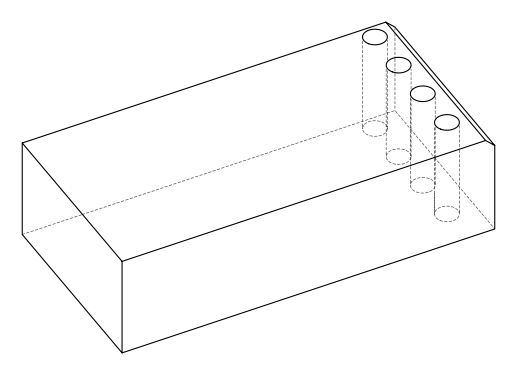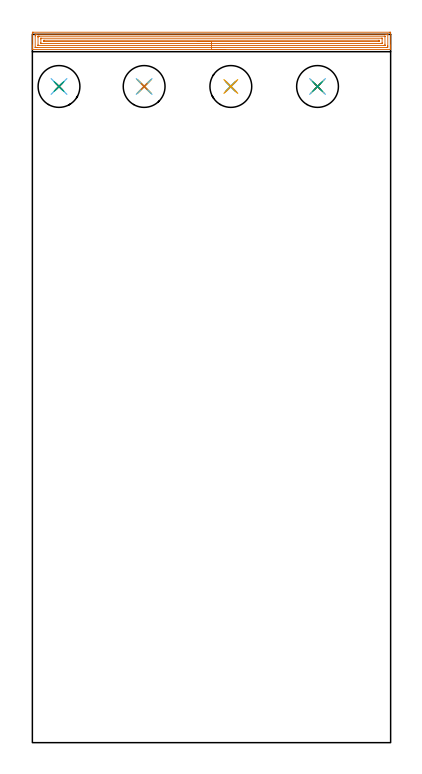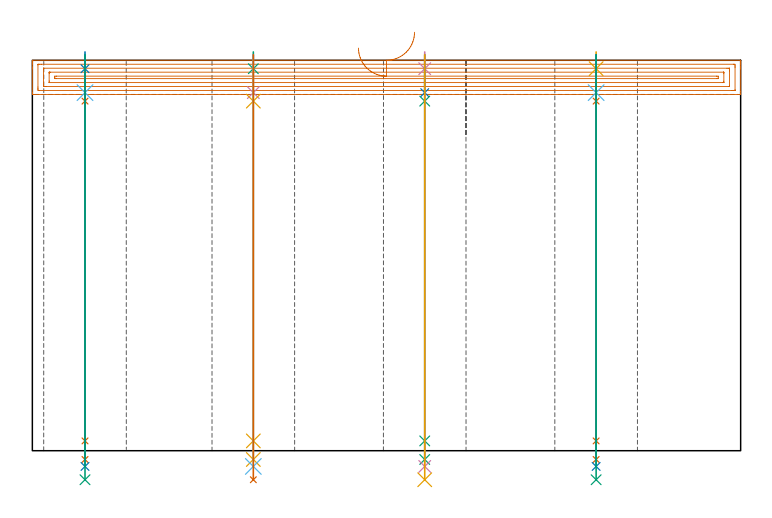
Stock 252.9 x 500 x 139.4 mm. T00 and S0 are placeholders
(PLAN: 21 operations, 17 tool changes, 18.1 min)
(1 AREA_MILL | FG_CHAMFER_SURFACE | UGT0205_001 | 10.32 min | 18822 mm3)
(2 SPOT_DRILL | STEP1HOLE | NXT0321_9005460120000 | 0.05 min | 182 mm3)
(3 SPOT_DRILL_1 | STEP1HOLE_1 | NXT0321_9005460120000 | 0.05 min | 182 mm3)
(4 SPOT_DRILL_2 | STEP1HOLE_2 | NXT0321_9005460120000 | 0.05 min | 181 mm3)
(5 SPOT_DRILL_3 | STEP1HOLE_3 | NXT0321_9005460120000 | 0.05 min | 182 mm3)
(6 DRILL_BLIND_HOLE_INTO_CENTER | STEP1HOLE | UGT0301_196 | 0.06 min | 364 mm3)
(7 GUN_DRILL_THROUGH_HOLE | STEP1HOLE | UGT0307_003 | 0.64 min | 4905 mm3)
(8 SPADE_DRILL_TO_ENLARGE_THROUGH_HOLE | STEP1HOLE | UGT0306_009 | 0.59 min | 31929 mm3)
(9 DRILL_TO_ENLARGE_THROUGH_HOLE | STEP1HOLE | UGT0301_394 | 0.61 min | 57802 mm3)
(10 DRILL_BLIND_HOLE_INTO_CENTER_1 | STEP1HOLE_1 | UGT0301_196 | 0.06 min | 361 mm3)
(11 GUN_DRILL_THROUGH_HOLE_1 | STEP1HOLE_1 | UGT0307_003 | 0.64 min | 4904 mm3)
(12 SPADE_DRILL_TO_ENLARGE_THROUGH_HOLE_1 | STEP1HOLE_1 | UGT0306_009 | 0.59 min | 31934 mm3)
(13 DRILL_TO_ENLARGE_THROUGH_HOLE_1 | STEP1HOLE_1 | UGT0301_394 | 0.61 min | 57798 mm3)
(14 DRILL_BLIND_HOLE_INTO_CENTER_2 | STEP1HOLE_2 | UGT0301_196 | 0.06 min | 362 mm3)
(15 GUN_DRILL_THROUGH_HOLE_2 | STEP1HOLE_2 | UGT0307_003 | 0.64 min | 4910 mm3)
(16 SPADE_DRILL_TO_ENLARGE_THROUGH_HOLE_2 | STEP1HOLE_2 | UGT0306_009 | 0.59 min | 31932 mm3)
(17 DRILL_TO_ENLARGE_THROUGH_HOLE_2 | STEP1HOLE_2 | UGT0301_394 | 0.61 min | 57814 mm3)
(18 DRILL_BLIND_HOLE_INTO_CENTER_3 | STEP1HOLE_3 | UGT0301_196 | 0.06 min | 358 mm3)
(19 GUN_DRILL_THROUGH_HOLE_3 | STEP1HOLE_3 | UGT0307_003 | 0.64 min | 4896 mm3)
(20 SPADE_DRILL_TO_ENLARGE_THROUGH_HOLE_3 | STEP1HOLE_3 | UGT0306_009 | 0.59 min | 31938 mm3)
(21 DRILL_TO_ENLARGE_THROUGH_HOLE_3 | STEP1HOLE_3 | UGT0301_394 | 0.61 min | 57797 mm3)
(TOOL UGT0205_001 | Chamfer Mill 20 x 3 x 45 deg. | D20 FL50 Z2)
(TOOL NXT0321_9005460120000 | NC Spot Drill, 142deg, 12mm, Carbide, Uncoated | D12 PA142 FL30 Z2)
(TOOL UGT0301_196 | Twist Drill 7.7 mm | D7.7 PA118 FL73 Z2)
(TOOL UGT0307_003 | Gun Drill 7 mm | D7 PA130 FL24 Z1)
(TOOL UGT0306_009 | Spade Drill 18.5mm | D18.5 PA132 FL10 Z2)
(TOOL UGT0301_394 | Twist Drill 29.5 mm | D29.5 PA118 FL165 Z2)
(OP 1 AREA_MILL)
G17 G21 G94 G90
T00 M6
G54
G17 G0 G90 X136.45 Y489.3 S1061 M3
G43 Z149.4 H0
G94 G1 X136.412 Z148.528 F250.
X136.298 Z147.663
X136.109 Z146.812
X135.847 Z145.98
X135.513 Z145.174
X135.11 Z144.4
X134.642 Z143.664
X134.11 Z142.972
X133.521 Z142.329
X132.878 Z141.739
X132.186 Z141.208
X131.45 Z140.74
X130.676 Z140.337
X129.87 Z140.003
X129.038 Z139.741
X128.186 Z139.552
X127.322 Z139.438
X126.45 Z139.4
X0.16
X0.01 Y489.302 Z139.388
X0.002 Y489.44 Z139.252
X0. Y489.584 Z139.115
Y489.944 Z138.755
Y490.574 Z138.121
Y491.766 Z136.931
Y492.329 Z136.365
Y500.822 Z127.875
X0.003 Y501.104 Z127.593
X0.01 Y501.492 Z127.205
X0.207 Y501.496 Z127.202
X0.606 Y501.5 Z127.2
X252.294 Y501.499 Z127.201
X252.693 Y501.496 Z127.202
X252.89 Y501.492 Z127.205
X252.895 Y501.104 Z127.593
X252.9 Y500.508 Z128.189
Y492.329 Z136.365
Y491.766 Z136.931
Y491.451 Z137.245
Y490.888 Z137.808
Y490.574 Z138.121
Y489.944 Z138.755
Y489.584 Z139.115
X252.898 Y489.44 Z139.252
X252.89 Y489.302 Z139.388
X252.74 Y489.3 Z139.4
X126.45
Y490.714 Z137.986
X3.141
X2.391 Y490.715 Z137.985
X2.246 Y490.717 Z137.983
X2.043 Y490.721 Z137.979
X2.009 Y490.729 Z137.971
X2.005 Y490.756 Z137.944
X2.003 Y490.784 Z137.916
X2. Y490.958 Z137.742
Y498.856 Z129.844
X2.003 Y499.349 Z129.351
X2.008 Y499.726 Z128.974
X2.026 Y500.079 Z128.621
X2.391 Y500.084 Z128.616
X2.535 Y500.085 Z128.615
X249.759 Y500.086 Z128.614
X250.509 Y500.085 Z128.615
X250.654 Y500.083 Z128.617
X250.857 Y500.079 Z128.621
X250.891 Y500.071 Z128.629
X250.895 Y500.044 Z128.656
X250.897 Y500.016 Z128.684
X250.9 Y499.842 Z128.858
Y491.944 Z136.756
X250.897 Y491.451 Z137.249
X250.892 Y491.075 Z137.625
X250.874 Y490.721 Z137.979
X250.509 Y490.716 Z137.984
X250.365 Y490.715 Z137.985
X126.45 Y490.714 Z137.986
Y492.129 Z136.571
X4.108
X4.054 Y492.131 Z136.569
X4.021 Y492.135 Z136.565
X4.01 Y492.137 Z136.563
X4.008 Y492.156 Z136.544
X4.003 Y492.329 Z136.371
X4. Y492.502 Z136.198
Y497.767 Z130.933
X4.002 Y498.471 Z130.229
X4.005 Y498.64 Z130.06
X4.01 Y498.663 Z130.037
X4.025 Y498.666 Z130.034
X4.075 Y498.669 Z130.031
X4.176 Y498.67 Z130.03
X4.865 Y498.672 Z130.028
X248.792 Y498.671 Z130.029
X248.846 Y498.669 Z130.031
X248.879 Y498.665 Z130.035
X248.89 Y498.663 Z130.037
X248.892 Y498.644 Z130.056
X248.898 Y498.471 Z130.229
X248.9 Y498.298 Z130.402
Y493.033 Z135.667
X248.898 Y492.329 Z136.371
X248.895 Y492.16 Z136.54
X248.89 Y492.137 Z136.563
X248.875 Y492.134 Z136.566
X248.825 Y492.131 Z136.569
X248.724 Y492.13 Z136.57
X248.035 Y492.129 Z136.571
X126.45
Y493.543 Z135.157
X6.512
X6.13 Y493.544 Z135.156
X6.055 Y493.545 Z135.155
X6.022 Y493.548 Z135.152
X6.01 Y493.551 Z135.149
X6.008 Y493.57 Z135.13
X6.004 Y493.665 Z135.035
X6. Y494.046 Z134.654
Y496.716 Z131.984
X6.003 Y497.136 Z131.564
X6.007 Y497.24 Z131.46
X6.01 Y497.249 Z131.451
X6.018 Y497.251 Z131.449
X6.054 Y497.255 Z131.445
X6.12 Y497.257 Z131.443
X246.388
X246.77 Y497.256 Z131.444
X246.845 Y497.255 Z131.445
X246.878 Y497.252 Z131.448
X246.89 Y497.249 Z131.451
X246.892 Y497.23 Z131.47
X246.896 Y497.135 Z131.565
X246.9 Y496.754 Z131.946
Y494.084 Z134.616
X246.897 Y493.664 Z135.036
X246.893 Y493.56 Z135.14
X246.89 Y493.551 Z135.149
X246.882 Y493.549 Z135.151
X246.846 Y493.545 Z135.155
X246.78 Y493.544 Z135.156
X126.45 Y493.543 Z135.157
Y494.957 Z133.743
X8.643
X8.01 Y494.961 Z133.739
X8.005 Y495.584 Z133.116
X8.01 Y495.839 Z132.861
X8.634 Y495.843 Z132.857
X244.257
X244.89 Y495.839 Z132.861
X244.895 Y495.216 Z133.484
X244.89 Y494.961 Z133.739
X244.266 Y494.957 Z133.743
X126.45
X125.578 Z133.781
X124.714 Z133.895
X123.862 Z134.084
X123.03 Z134.346
X122.224 Z134.68
X121.45 Z135.083
X120.714 Z135.552
X120.022 Z136.083
X119.379 Z136.672
X118.79 Z137.315
X118.258 Z138.007
X117.79 Z138.743
X117.387 Z139.517
X117.053 Z140.323
X116.791 Z141.155
X116.602 Z142.007
X116.488 Z142.872
X116.45 Z143.743
G0 Z149.4
M5
M2
(OP 2 SPOT_DRILL)
G17 G21 G94 G90
T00 M6
G54
G17 G0 G90 X18.8 Y463.2 S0 M3
G43 Z149.4 H0
G94 G81 G98 Z136.4 F250. R142.4
G80
M5
M2
(OP 3 SPOT_DRILL_1)
G17 G21 G94 G90
T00 M6
G54
G17 G0 G90 X78.9 Y463.2 S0 M3
G43 Z149.4 H0
G94 G81 G98 Z136.4 F250. R142.4
G80
M5
M2
(OP 4 SPOT_DRILL_2)
G17 G21 G94 G90
T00 M6
G54
G17 G0 G90 X140.1 Y463.2 S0 M3
G43 Z149.4 H0
G94 G81 G98 Z136.4 F250. R142.4
G80
M5
M2
(OP 5 SPOT_DRILL_3)
G17 G21 G94 G90
T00 M6
G54
G17 G0 G90 X201.3 Y463.2 S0 M3
G43 Z149.4 H0
G94 G81 G98 Z136.4 F250. R142.4
G80
M5
M2
(OP 6 DRILL_BLIND_HOLE_INTO_CENTER)
G17 G21 G94 G90
T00 M6
G54
G17 G0 G90 X18.8 Y463.2 S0 M3
G43 Z149.4 H0
G94 G81 G98 Z127.85 F250. R141.4
G80
M5
M2
(OP 7 GUN_DRILL_THROUGH_HOLE)
G17 G21 G94 G90
T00 M6
G54
G17 G0 G90 X18.8 Y463.2 M8
G43 Z149.4 H0
Z137.033
S716 M3
G94 G1 Z124.821 F125. M26
G4 X.084
Z3.5 F250.
G4 X.084
Z-3.132 F125.
G4 X.084
M5
M9
G0 Z137.033
Z149.4
M2
(OP 8 SPADE_DRILL_TO_ENLARGE_THROUGH_HOLE)
G17 G21 G94 G90
T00 M6
G54
G17 G0 G90 X18.8 Y463.2 S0 M3
G43 Z149.4 H0
G94 G73 G98 Z-5.618 F250. Q18.127 R141.4
G80
M5
M2
(OP 9 DRILL_TO_ENLARGE_THROUGH_HOLE)
G17 G21 G94 G90
T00 M6
G54
G17 G0 G90 X18.8 Y463.2 S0 M3
G43 Z149.4 H0
G94 G73 G98 Z-10.363 F250. Q24.96 R141.4
G80
M5
M2
(OP 10 DRILL_BLIND_HOLE_INTO_CENTER_1)
G17 G21 G94 G90
T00 M6
G54
G17 G0 G90 X78.9 Y463.2 S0 M3
G43 Z149.4 H0
G94 G81 G98 Z127.85 F250. R141.4
G80
M5
M2
(OP 11 GUN_DRILL_THROUGH_HOLE_1)
G17 G21 G94 G90
T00 M6
G54
G17 G0 G90 X78.9 Y463.2 M8
G43 Z149.4 H0
Z137.033
S716 M3
G94 G1 Z124.821 F125. M26
G4 X.084
Z3.5 F250.
G4 X.084
Z-3.132 F125.
G4 X.084
M5
M9
G0 Z137.033
Z149.4
M2
(OP 12 SPADE_DRILL_TO_ENLARGE_THROUGH_HOLE_1)
G17 G21 G94 G90
T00 M6
G54
G17 G0 G90 X78.9 Y463.2 S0 M3
G43 Z149.4 H0
G94 G73 G98 Z-5.618 F250. Q18.127 R141.4
G80
M5
M2
(OP 13 DRILL_TO_ENLARGE_THROUGH_HOLE_1)
G17 G21 G94 G90
T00 M6
G54
G17 G0 G90 X78.9 Y463.2 S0 M3
G43 Z149.4 H0
G94 G73 G98 Z-10.363 F250. Q24.96 R141.4
G80
M5
M2
(OP 14 DRILL_BLIND_HOLE_INTO_CENTER_2)
G17 G21 G94 G90
T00 M6
G54
G17 G0 G90 X140.1 Y463.2 S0 M3
G43 Z149.4 H0
G94 G81 G98 Z127.85 F250. R141.4
G80
M5
M2
(OP 15 GUN_DRILL_THROUGH_HOLE_2)
G17 G21 G94 G90
T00 M6
G54
G17 G0 G90 X140.1 Y463.2 M8
G43 Z149.4 H0
Z137.033
S716 M3
G94 G1 Z124.821 F125. M26
G4 X.084
Z3.5 F250.
G4 X.084
Z-3.132 F125.
G4 X.084
M5
M9
G0 Z137.033
Z149.4
M2
(OP 16 SPADE_DRILL_TO_ENLARGE_THROUGH_HOLE_2)
G17 G21 G94 G90
T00 M6
G54
G17 G0 G90 X140.1 Y463.2 S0 M3
G43 Z149.4 H0
G94 G73 G98 Z-5.618 F250. Q18.127 R141.4
G80
M5
M2
(OP 17 DRILL_TO_ENLARGE_THROUGH_HOLE_2)
G17 G21 G94 G90
T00 M6
G54
G17 G0 G90 X140.1 Y463.2 S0 M3
G43 Z149.4 H0
G94 G73 G98 Z-10.363 F250. Q24.96 R141.4
G80
M5
M2
(OP 18 DRILL_BLIND_HOLE_INTO_CENTER_3)
G17 G21 G94 G90
T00 M6
G54
G17 G0 G90 X201.3 Y463.2 S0 M3
G43 Z149.4 H0
G94 G81 G98 Z127.85 F250. R141.4
G80
M5
M2
(OP 19 GUN_DRILL_THROUGH_HOLE_3)
G17 G21 G94 G90
T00 M6
G54
G17 G0 G90 X201.3 Y463.2 M8
G43 Z149.4 H0
Z137.033
S716 M3
G94 G1 Z124.821 F125. M26
G4 X.084
Z3.5 F250.
G4 X.084
Z-3.132 F125.
G4 X.084
M5
M9
G0 Z137.033
Z149.4
M2
(OP 20 SPADE_DRILL_TO_ENLARGE_THROUGH_HOLE_3)
G17 G21 G94 G90
T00 M6
G54
G17 G0 G90 X201.3 Y463.2 S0 M3
G43 Z149.4 H0
G94 G73 G98 Z-5.618 F250. Q18.127 R141.4
G80
M5
M2
(OP 21 DRILL_TO_ENLARGE_THROUGH_HOLE_3)
G17 G21 G94 G90
T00 M6
G54
G17 G0 G90 X201.3 Y463.2 S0 M3
G43 Z149.4 H0
G94 G73 G98 Z-10.363 F250. Q24.96 R141.4
G80
M5
M2
